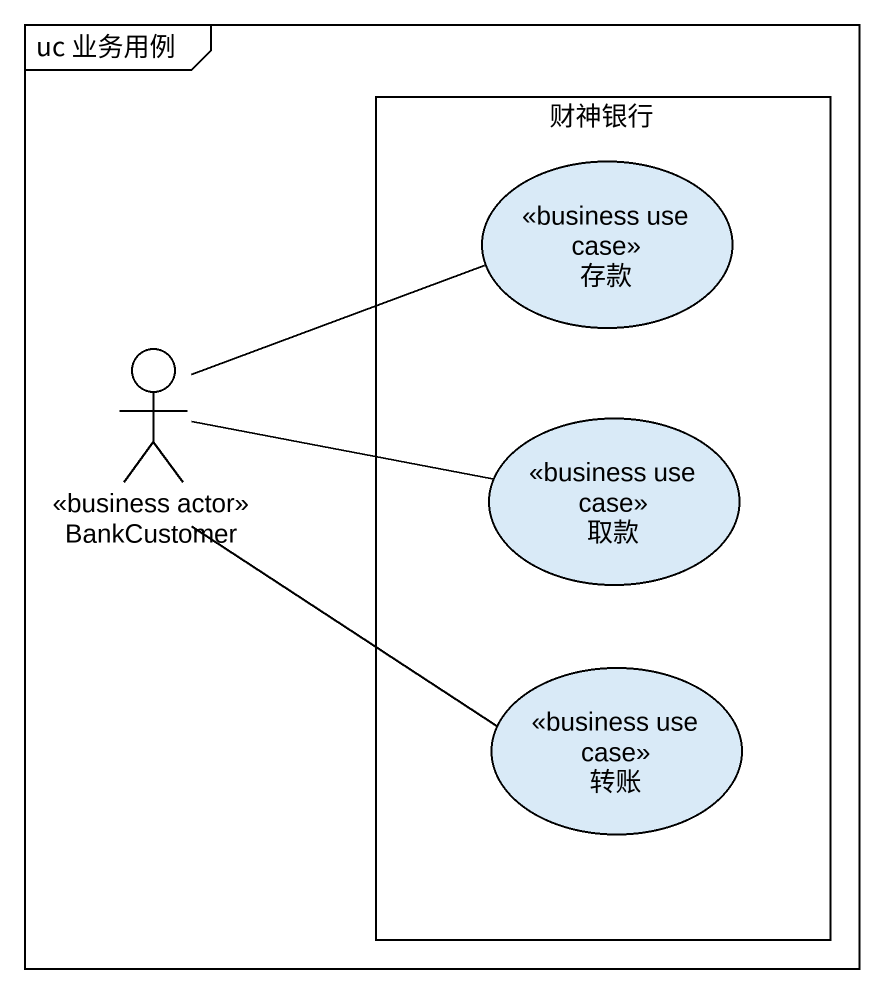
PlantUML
@startuml
mainframe uc 业务用例
rectangle 财神银行 {
  usecase 存款 <<business use case>>
  usecase 取款 <<business use case>>
  usecase 转账 <<business use case>>
}
actor BankCustomer <<business actor>>
BankCustomer -right- 存款
BankCustomer -right- 取款
BankCustomer -- 转账
@enduml
